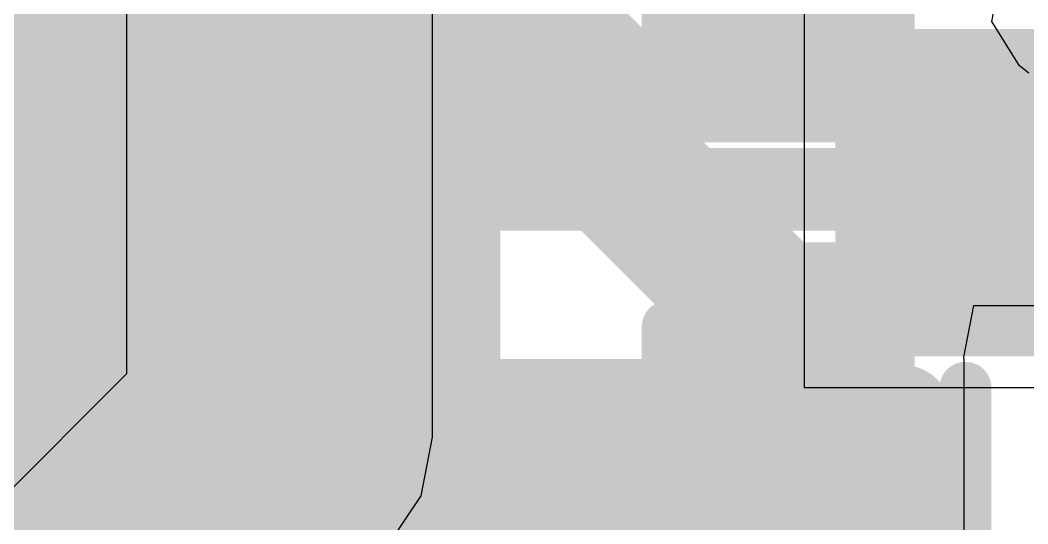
# Model space of a CAD drawing. Header units: inches. Extents: x -1.1 to 11.7, y -0.3 to 2.8.
# Drawn here: x 0.1925 to 0.2898, y 0.3951 to 0.4438 of the extents above; entities that cross this region are included whole.
import ezdxf

# ---------------------------------------------------------------- set-up
doc = ezdxf.new("R2010")
doc.units = ezdxf.units.IN
doc.header["$MEASUREMENT"] = 0
for name, color, linetype in [('Bottom Layer', 5, 'Continuous'), ('Bottom Overlay', 54, 'Continuous'), ('Bottom Paste', 16, 'Continuous'), ('Bottom Solder', 6, 'Continuous'), ('Dimensions', 6, 'Continuous'), ('Top Layer', 1, 'Continuous'), ('Top Overlay', 2, 'Continuous'), ('Top Paste', 8, 'Continuous'), ('Top Solder', 216, 'Continuous')]:
    doc.layers.add(name, color=color, linetype=linetype)

# ---------------------------------------------------------------- blocks, each defined once
blk = doc.blocks.new('C___0402_B_19')
at = {"layer": 'Bottom Layer'}
for points in [[(-0.0095, 0.0125), (-0.0095, -0.0125), (-0.0275, -0.0125), (-0.0275, 0.0125)], [(0.0275, 0.0125), (0.0275, -0.0125), (0.0095, -0.0125), (0.0095, 0.0125)]]:
    blk.add_hatch(color=5, dxfattribs=at).paths.add_polyline_path(points)
at = {"layer": 'Bottom Paste'}
for points in [[(-0.0095, 0.0125), (-0.0095, -0.0125), (-0.0275, -0.0125), (-0.0275, 0.0125)], [(0.0275, 0.0125), (0.0275, -0.0125), (0.0095, -0.0125), (0.0095, 0.0125)]]:
    blk.add_hatch(color=16, dxfattribs=at).paths.add_polyline_path(points)
at = {"layer": 'Bottom Solder'}
for points in [[(-0.007138, 0.014862), (-0.007138, -0.014862), (-0.029862, -0.014862), (-0.029862, 0.014862)], [(0.029862, 0.014862), (0.029862, -0.014862), (0.007138, -0.014862), (0.007138, 0.014862)]]:
    blk.add_hatch(color=6, dxfattribs=at).paths.add_polyline_path(points)
at = {"layer": 'Bottom Overlay'}
for points in [[(-0.011, 0.016, 0.005, 0.005, 0), (-0.031, 0.016, 0.005, 0.005, 0)], [(-0.031, 0.016, 0.005, 0.005, 0), (-0.031, -0.016, 0.005, 0.005, 0)], [(0.031, 0.016, 0.005, 0.005, 0), (0.011, 0.016, 0.005, 0.005, 0)], [(0.031, 0.016, 0.005, 0.005, 0), (0.031, -0.016, 0.005, 0.005, 0)], [(-0.011, -0.016, 0.005, 0.005, 0), (-0.031, -0.016, 0.005, 0.005, 0)], [(0.031, -0.016, 0.005, 0.005, 0), (0.011, -0.016, 0.005, 0.005, 0)]]:
    blk.add_lwpolyline(points, format="xyseb", dxfattribs=at)
for points in [[(-0.03225, 0.016, 0.0025, 0.0025, 1), (-0.02975, 0.016, 0.0025, 0.0025, 1)], [(-0.03225, 0.016, 0.0025, 0.0025, 1), (-0.02975, 0.016, 0.0025, 0.0025, 1)], [(-0.01225, 0.016, 0.0025, 0.0025, 1), (-0.00975, 0.016, 0.0025, 0.0025, 1)], [(0.00975, 0.016, 0.0025, 0.0025, 1), (0.01225, 0.016, 0.0025, 0.0025, 1)], [(0.02975, 0.016, 0.0025, 0.0025, 1), (0.03225, 0.016, 0.0025, 0.0025, 1)], [(0.02975, 0.016, 0.0025, 0.0025, 1), (0.03225, 0.016, 0.0025, 0.0025, 1)], [(-0.03225, -0.016, 0.0025, 0.0025, 1), (-0.02975, -0.016, 0.0025, 0.0025, 1)], [(-0.03225, -0.016, 0.0025, 0.0025, 1), (-0.02975, -0.016, 0.0025, 0.0025, 1)], [(-0.01225, -0.016, 0.0025, 0.0025, 1), (-0.00975, -0.016, 0.0025, 0.0025, 1)], [(0.00975, -0.016, 0.0025, 0.0025, 1), (0.01225, -0.016, 0.0025, 0.0025, 1)], [(0.02975, -0.016, 0.0025, 0.0025, 1), (0.03225, -0.016, 0.0025, 0.0025, 1)], [(0.02975, -0.016, 0.0025, 0.0025, 1), (0.03225, -0.016, 0.0025, 0.0025, 1)]]:
    blk.add_lwpolyline(points, format="xyseb", close=True, dxfattribs=at)
blk = doc.blocks.new('C___0402_B_20')
at = {"layer": 'Bottom Layer'}
for points in [[(-0.0095, 0.0125), (-0.0095, -0.0125), (-0.0275, -0.0125), (-0.0275, 0.0125)], [(0.0275, 0.0125), (0.0275, -0.0125), (0.0095, -0.0125), (0.0095, 0.0125)]]:
    blk.add_hatch(color=5, dxfattribs=at).paths.add_polyline_path(points)
at = {"layer": 'Bottom Paste'}
for points in [[(-0.0095, 0.0125), (-0.0095, -0.0125), (-0.0275, -0.0125), (-0.0275, 0.0125)], [(0.0275, 0.0125), (0.0275, -0.0125), (0.0095, -0.0125), (0.0095, 0.0125)]]:
    blk.add_hatch(color=16, dxfattribs=at).paths.add_polyline_path(points)
at = {"layer": 'Bottom Solder'}
for points in [[(-0.007138, 0.014862), (-0.007138, -0.014862), (-0.029862, -0.014862), (-0.029862, 0.014862)], [(0.029862, 0.014862), (0.029862, -0.014862), (0.007138, -0.014862), (0.007138, 0.014862)]]:
    blk.add_hatch(color=6, dxfattribs=at).paths.add_polyline_path(points)
at = {"layer": 'Bottom Overlay'}
for points in [[(-0.011, 0.016, 0.005, 0.005, 0), (-0.031, 0.016, 0.005, 0.005, 0)], [(-0.031, 0.016, 0.005, 0.005, 0), (-0.031, -0.016, 0.005, 0.005, 0)], [(0.031, 0.016, 0.005, 0.005, 0), (0.011, 0.016, 0.005, 0.005, 0)], [(0.031, 0.016, 0.005, 0.005, 0), (0.031, -0.016, 0.005, 0.005, 0)], [(-0.011, -0.016, 0.005, 0.005, 0), (-0.031, -0.016, 0.005, 0.005, 0)], [(0.031, -0.016, 0.005, 0.005, 0), (0.011, -0.016, 0.005, 0.005, 0)]]:
    blk.add_lwpolyline(points, format="xyseb", dxfattribs=at)
for points in [[(-0.03225, 0.016, 0.0025, 0.0025, 1), (-0.02975, 0.016, 0.0025, 0.0025, 1)], [(-0.03225, 0.016, 0.0025, 0.0025, 1), (-0.02975, 0.016, 0.0025, 0.0025, 1)], [(-0.01225, 0.016, 0.0025, 0.0025, 1), (-0.00975, 0.016, 0.0025, 0.0025, 1)], [(0.00975, 0.016, 0.0025, 0.0025, 1), (0.01225, 0.016, 0.0025, 0.0025, 1)], [(0.02975, 0.016, 0.0025, 0.0025, 1), (0.03225, 0.016, 0.0025, 0.0025, 1)], [(0.02975, 0.016, 0.0025, 0.0025, 1), (0.03225, 0.016, 0.0025, 0.0025, 1)], [(-0.03225, -0.016, 0.0025, 0.0025, 1), (-0.02975, -0.016, 0.0025, 0.0025, 1)], [(-0.03225, -0.016, 0.0025, 0.0025, 1), (-0.02975, -0.016, 0.0025, 0.0025, 1)], [(-0.01225, -0.016, 0.0025, 0.0025, 1), (-0.00975, -0.016, 0.0025, 0.0025, 1)], [(0.00975, -0.016, 0.0025, 0.0025, 1), (0.01225, -0.016, 0.0025, 0.0025, 1)], [(0.02975, -0.016, 0.0025, 0.0025, 1), (0.03225, -0.016, 0.0025, 0.0025, 1)], [(0.02975, -0.016, 0.0025, 0.0025, 1), (0.03225, -0.016, 0.0025, 0.0025, 1)]]:
    blk.add_lwpolyline(points, format="xyseb", close=True, dxfattribs=at)
blk = doc.blocks.new('TC_0522C_1_7_260G__24')
at = {"layer": 'Top Layer'}
blk.add_hatch(color=1, dxfattribs=at).paths.add_polyline_path([(-0.137795, -0.061024), (-0.098425, -0.061024), (-0.098425, -0.084646), (-0.137795, -0.084646)])
at = {"layer": 'Top Paste'}
blk.add_hatch(color=8, dxfattribs=at).paths.add_polyline_path([(-0.137795, -0.061024), (-0.098425, -0.061024), (-0.098425, -0.084646), (-0.137795, -0.084646)])
at = {"layer": 'Top Solder'}
blk.add_hatch(color=216, dxfattribs=at).paths.add_polyline_path([(-0.141795, -0.057024), (-0.094425, -0.057024), (-0.094425, -0.088646), (-0.141795, -0.088646)])
at = {"layer": 'Top Overlay'}
for points in [[(-0.107, -0.054, 0.005, 0.005, 0), (-0.107, 0.055, 0.005, 0.005, 0)], [(-0.056, -0.105, 0.005, 0.005, 0), (-0.074, -0.087, 0.005, 0.005, 0)]]:
    blk.add_lwpolyline(points, format="xyseb", dxfattribs=at)
for points in [[(-0.10825, -0.054, 0.0025, 0.0025, 1), (-0.10575, -0.054, 0.0025, 0.0025, 1)], [(-0.07525, -0.087, 0.0025, 0.0025, 1), (-0.07275, -0.087, 0.0025, 0.0025, 1)]]:
    blk.add_lwpolyline(points, format="xyseb", close=True, dxfattribs=at)
blk = doc.blocks.new('TSOT_23_8_B_29')
at = {"layer": 'Bottom Layer'}
for points in [[(-0.030512, 0.003937), (-0.07185, 0.003937), (-0.07185, 0.021653), (-0.030512, 0.021653)], [(-0.030512, -0.021654), (-0.07185, -0.021654), (-0.07185, -0.003937), (-0.030512, -0.003937)]]:
    blk.add_hatch(color=5, dxfattribs=at).paths.add_polyline_path(points)
at = {"layer": 'Bottom Paste'}
for points in [[(-0.030512, 0.003937), (-0.07185, 0.003937), (-0.07185, 0.021653), (-0.030512, 0.021653)], [(-0.030512, -0.021654), (-0.07185, -0.021654), (-0.07185, -0.003937), (-0.030512, -0.003937)]]:
    blk.add_hatch(color=16, dxfattribs=at).paths.add_polyline_path(points)
at = {"layer": 'Bottom Solder'}
for points in [[(-0.026512, -0.000063), (-0.07585, -0.000063), (-0.07585, 0.025653), (-0.026512, 0.025653)], [(-0.026512, -0.025654), (-0.07585, -0.025654), (-0.07585, 0.000063), (-0.026512, 0.000063)], [(-0.026512, -0.051244), (-0.07585, -0.051244), (-0.07585, -0.025528), (-0.026512, -0.025528)]]:
    blk.add_hatch(color=6, dxfattribs=at).paths.add_polyline_path(points)

msp = doc.modelspace()

# ---------------------------------------------------------------- hatches: boundary and pattern name
at = {"layer": 'Bottom Layer'}
msp.add_hatch(color=5, dxfattribs=at).paths.add_polyline_path([(0.193512, 0.393346), (0.2765, 0.393346), (0.2765, 0.411063), (0.193512, 0.411063)])

# ---------------------------------------------------------------- linework, layer by layer
for p, q in [((0.286319, 0.443676), (0.286489, 0.444528)), ((0.288973, 0.439392), (0.286319, 0.443676)), ((0.289874, 0.438676), (0.288973, 0.439392)), ((0.283601, 0.411245), (0.28459, 0.416245)), ((0.28459, 0.416245), (0.327057, 0.416245)), ((0.283637, 0.411063), (0.283601, 0.411245)), ((0.283637, 0.393346), (0.283637, 0.411063))]:
    msp.add_line(p, q, dxfattribs=at)
for points in [[(0.214181, 0.427795, 0.008, 0.008, 0), (0.214515, 0.427461, 0.008, 0.008, 0)], [(0.214515, 0.427461, 0.008, 0.008, 0), (0.342445, 0.427461, 0.008, 0.008, 0)]]:
    msp.add_lwpolyline(points, format="xyseb", dxfattribs=at)
for points in [[(0.212181, 0.427795, 0.004, 0.004, 1), (0.216181, 0.427795, 0.004, 0.004, 1)], [(0.212515, 0.427461, 0.004, 0.004, 1), (0.216515, 0.427461, 0.004, 0.004, 1)], [(0.212515, 0.427461, 0.004, 0.004, 1), (0.216515, 0.427461, 0.004, 0.004, 1)]]:
    msp.add_lwpolyline(points, format="xyseb", close=True, dxfattribs=at)
at = {"layer": 'Dimensions'}
for points in [[(0.232621, 0.450787, 0.01, 0.01, 0), (0.273622, 0.409787, 0.01, 0.01, 0)], [(0.228346, 0.437008, 0.01, 0.01, 0), (0.228346, 0.448819, 0.01, 0.01, 0)], [(0.231806, 0.448819, 0.01, 0.01, 0), (0.271653, 0.408971, 0.01, 0.01, 0)], [(0.228346, 0.437008, 0.01, 0.01, 0), (0.240157, 0.437008, 0.01, 0.01, 0)], [(0.240157, 0.437008, 0.01, 0.01, 0), (0.259842, 0.417323, 0.01, 0.01, 0)], [(0.246401, 0.437008, 0.01, 0.01, 0), (0.277559, 0.437008, 0.01, 0.01, 0)], [(0.277559, 0.437008, 0.01, 0.01, 0), (0.281214, 0.437008, 0.01, 0.01, 0)], [(0.277559, 0.417323, 0.01, 0.01, 0), (0.277559, 0.437008, 0.01, 0.01, 0)], [(0.281214, 0.437008, 0.01, 0.01, 0), (0.282883, 0.437008, 0.01, 0.01, 0)], [(0.281214, 0.417323, 0.01, 0.01, 0), (0.281214, 0.437008, 0.01, 0.01, 0)], [(0.282883, 0.437008, 0.01, 0.01, 0), (0.28471, 0.437008, 0.01, 0.01, 0)], [(0.282883, 0.417323, 0.01, 0.01, 0), (0.282883, 0.437008, 0.01, 0.01, 0)], [(0.28471, 0.437008, 0.01, 0.01, 0), (0.30315, 0.437008, 0.01, 0.01, 0)], [(0.28471, 0.417323, 0.01, 0.01, 0), (0.28471, 0.437008, 0.01, 0.01, 0)], [(0.185413, 0.427721, 0.01, 0.01, -0.04649), (0.19864, 0.424989, 0.01, 0.01, 0)], [(0.177165, 0.426207, 0.01, 0.01, -1), (0.177165, 0.282455, 0.01, 0.01, 0)], [(0.19864, 0.424989, 0.01, 0.01, -0.006755), (0.200552, 0.424376, 0.01, 0.01, 0)], [(0.200552, 0.424376, 0.01, 0.01, 0), (0.201187, 0.424161, 0.01, 0.01, 0)], [(0.182384, 0.424046, 0.01, 0.01, -0.041383), (0.193683, 0.42226, 0.01, 0.01, 0)], [(0.201187, 0.424161, 0.01, 0.01, 0), (0.201396, 0.424088, 0.01, 0.01, 0)], [(0.201396, 0.424088, 0.01, 0.01, 0), (0.201604, 0.424016, 0.01, 0.01, 0)], [(0.201604, 0.424016, 0.01, 0.01, 0), (0.20181, 0.423943, 0.01, 0.01, 0)], [(0.20181, 0.423943, 0.01, 0.01, 0), (0.202016, 0.42387, 0.01, 0.01, 0)], [(0.202016, 0.42387, 0.01, 0.01, 0), (0.202221, 0.423796, 0.01, 0.01, 0)], [(0.202221, 0.423796, 0.01, 0.01, 0), (0.202426, 0.423722, 0.01, 0.01, 0)], [(0.202426, 0.423722, 0.01, 0.01, 0), (0.203047, 0.423492, 0.01, 0.01, 0)], [(0.203047, 0.423492, 0.01, 0.01, 0), (0.203257, 0.423413, 0.01, 0.01, 0)], [(0.203257, 0.423413, 0.01, 0.01, 0), (0.203468, 0.423333, 0.01, 0.01, 0)], [(0.203468, 0.423333, 0.01, 0.01, 0), (0.203683, 0.42325, 0.01, 0.01, 0)], [(0.203683, 0.42325, 0.01, 0.01, 0), (0.203901, 0.423166, 0.01, 0.01, 0)], [(0.203901, 0.423166, 0.01, 0.01, 0), (0.204122, 0.423079, 0.01, 0.01, 0)], [(0.204122, 0.423079, 0.01, 0.01, 0), (0.204347, 0.422991, 0.01, 0.01, 0)], [(0.204347, 0.422991, 0.01, 0.01, 0), (0.204574, 0.422901, 0.01, 0.01, 0)], [(0.204574, 0.422901, 0.01, 0.01, -0.005632), (0.206151, 0.42225, 0.01, 0.01, 0)], [(0.193683, 0.42226, 0.01, 0.01, -0.006797), (0.195542, 0.42178, 0.01, 0.01, 0)], [(0.195542, 0.42178, 0.01, 0.01, 0), (0.19674, 0.421442, 0.01, 0.01, 0)], [(0.19674, 0.421442, 0.01, 0.01, -0.090271), (0.21911, 0.410257, 0.01, 0.01, 0)], [(0.206151, 0.42225, 0.01, 0.01, -0.006481), (0.207929, 0.421466, 0.01, 0.01, 0)], [(0.207928, 0.421466, 0.01, 0.01, -0.00734), (0.209895, 0.420533, 0.01, 0.01, 0)], [(0.209895, 0.420533, 0.01, 0.01, -0.010674), (0.212674, 0.41909, 0.01, 0.01, 0)], [(0.212674, 0.41909, 0.01, 0.01, -0.04711), (0.223996, 0.411435, 0.01, 0.01, 0)], [(0.259842, 0.405512, 0.01, 0.01, 0), (0.259842, 0.417323, 0.01, 0.01, 0)], [(0.266086, 0.417323, 0.01, 0.01, 0), (0.277559, 0.417323, 0.01, 0.01, 0)], [(0.277559, 0.417323, 0.01, 0.01, 0), (0.281214, 0.417323, 0.01, 0.01, 0)], [(0.281214, 0.417323, 0.01, 0.01, 0), (0.282883, 0.417323, 0.01, 0.01, 0)], [(0.282883, 0.417323, 0.01, 0.01, 0), (0.28471, 0.417323, 0.01, 0.01, 0)], [(0.28471, 0.417323, 0.01, 0.01, 0), (0.30315, 0.417323, 0.01, 0.01, 0)], [(0.223996, 0.411435, 0.01, 0.01, -0.008139), (0.225835, 0.409871, 0.01, 0.01, 0)], [(0.21911, 0.410257, 0.01, 0.01, -0.004979), (0.220181, 0.409437, 0.01, 0.01, 0)], [(0.225836, 0.409871, 0.01, 0.01, -0.006463), (0.227275, 0.408573, 0.01, 0.01, 0)], [(0.271653, 0.408971, 0.01, 0.01, 0), (0.273622, 0.409787, 0.01, 0.01, 0)], [(0.273622, 0.405512, 0.01, 0.01, 0), (0.273622, 0.409787, 0.01, 0.01, 0)], [(0.220181, 0.409437, 0.01, 0.01, -0.005804), (0.221424, 0.408442, 0.01, 0.01, 0)], [(0.271653, 0.405512, 0.01, 0.01, 0), (0.271653, 0.408971, 0.01, 0.01, 0)], [(0.221424, 0.408442, 0.01, 0.01, -0.006641), (0.222832, 0.407256, 0.01, 0.01, 0)], [(0.227275, 0.408573, 0.01, 0.01, -0.005613), (0.228512, 0.407403, 0.01, 0.01, 0)], [(0.222832, 0.407256, 0.01, 0.01, -0.009168), (0.224744, 0.40554, 0.01, 0.01, 0)], [(0.228512, 0.407402, 0.01, 0.01, -0.011177), (0.23091, 0.404974, 0.01, 0.01, 0)], [(0.224744, 0.40554, 0.01, 0.01, -0.060138), (0.235671, 0.392588, 0.01, 0.01, 0)], [(0.23091, 0.404974, 0.01, 0.01, -0.005657), (0.232062, 0.403726, 0.01, 0.01, 0)], [(0.259842, 0.405512, 0.01, 0.01, 0), (0.271653, 0.405512, 0.01, 0.01, 0)], [(0.271653, 0.405512, 0.01, 0.01, 0), (0.277559, 0.405512, 0.01, 0.01, 0)], [(0.271653, 0.30315, 0.01, 0.01, 0), (0.271653, 0.405512, 0.01, 0.01, 0)], [(0.277559, 0.30315, 0.01, 0.01, 0), (0.277559, 0.405512, 0.01, 0.01, 0)], [(0.232062, 0.403726, 0.01, 0.01, -0.006511), (0.233339, 0.402274, 0.01, 0.01, 0)], [(0.233339, 0.402274, 0.01, 0.01, -0.008196), (0.234876, 0.400419, 0.01, 0.01, 0)], [(0.234876, 0.400419, 0.01, 0.01, -0.014035), (0.237337, 0.397164, 0.01, 0.01, 0)], [(0.237337, 0.397164, 0.01, 0.01, -0.029802), (0.241919, 0.389851, 0.01, 0.01, 0)], [(0.177165, 0.393701, 0.01, 0.01, -1), (0.177165, 0.314961, 0.01, 0.01, 0)], [(0.235671, 0.392588, 0.01, 0.01, -0.013985), (0.237704, 0.389288, 0.01, 0.01, 0)]]:
    msp.add_lwpolyline(points, format="xyseb", dxfattribs=at)
for points in [[(0.225846, 0.437008, 0.005, 0.005, 1), (0.230846, 0.437008, 0.005, 0.005, 1)], [(0.225846, 0.437008, 0.005, 0.005, 1), (0.230846, 0.437008, 0.005, 0.005, 1)], [(0.237657, 0.437008, 0.005, 0.005, 1), (0.242657, 0.437008, 0.005, 0.005, 1)], [(0.237657, 0.437008, 0.005, 0.005, 1), (0.242657, 0.437008, 0.005, 0.005, 1)], [(0.243901, 0.437008, 0.005, 0.005, 1), (0.248901, 0.437008, 0.005, 0.005, 1)], [(0.275059, 0.437008, 0.005, 0.005, 1), (0.280059, 0.437008, 0.005, 0.005, 1)], [(0.275059, 0.437008, 0.005, 0.005, 1), (0.280059, 0.437008, 0.005, 0.005, 1)], [(0.275059, 0.437008, 0.005, 0.005, 1), (0.280059, 0.437008, 0.005, 0.005, 1)], [(0.278714, 0.437008, 0.005, 0.005, 1), (0.283714, 0.437008, 0.005, 0.005, 1)], [(0.278714, 0.437008, 0.005, 0.005, 1), (0.283714, 0.437008, 0.005, 0.005, 1)], [(0.278714, 0.437008, 0.005, 0.005, 1), (0.283714, 0.437008, 0.005, 0.005, 1)], [(0.280383, 0.437008, 0.005, 0.005, 1), (0.285383, 0.437008, 0.005, 0.005, 1)], [(0.280383, 0.437008, 0.005, 0.005, 1), (0.285383, 0.437008, 0.005, 0.005, 1)], [(0.280383, 0.437008, 0.005, 0.005, 1), (0.285383, 0.437008, 0.005, 0.005, 1)], [(0.28221, 0.437008, 0.005, 0.005, 1), (0.28721, 0.437008, 0.005, 0.005, 1)], [(0.28221, 0.437008, 0.005, 0.005, 1), (0.28721, 0.437008, 0.005, 0.005, 1)], [(0.28221, 0.437008, 0.005, 0.005, 1), (0.28721, 0.437008, 0.005, 0.005, 1)], [(0.19614, 0.424989, 0.005, 0.005, 1), (0.20114, 0.424989, 0.005, 0.005, 1)], [(0.19614, 0.424989, 0.005, 0.005, 1), (0.20114, 0.424989, 0.005, 0.005, 1)], [(0.198052, 0.424376, 0.005, 0.005, 1), (0.203052, 0.424376, 0.005, 0.005, 1)], [(0.198052, 0.424376, 0.005, 0.005, 1), (0.203052, 0.424376, 0.005, 0.005, 1)], [(0.198687, 0.424161, 0.005, 0.005, 1), (0.203687, 0.424161, 0.005, 0.005, 1)], [(0.198687, 0.424161, 0.005, 0.005, 1), (0.203687, 0.424161, 0.005, 0.005, 1)], [(0.198896, 0.424088, 0.005, 0.005, 1), (0.203896, 0.424088, 0.005, 0.005, 1)], [(0.198896, 0.424088, 0.005, 0.005, 1), (0.203896, 0.424088, 0.005, 0.005, 1)], [(0.199104, 0.424016, 0.005, 0.005, 1), (0.204104, 0.424016, 0.005, 0.005, 1)], [(0.199104, 0.424016, 0.005, 0.005, 1), (0.204104, 0.424016, 0.005, 0.005, 1)], [(0.19931, 0.423943, 0.005, 0.005, 1), (0.20431, 0.423943, 0.005, 0.005, 1)], [(0.19931, 0.423943, 0.005, 0.005, 1), (0.20431, 0.423943, 0.005, 0.005, 1)], [(0.199516, 0.42387, 0.005, 0.005, 1), (0.204516, 0.42387, 0.005, 0.005, 1)], [(0.199516, 0.42387, 0.005, 0.005, 1), (0.204516, 0.42387, 0.005, 0.005, 1)], [(0.199721, 0.423796, 0.005, 0.005, 1), (0.204721, 0.423796, 0.005, 0.005, 1)], [(0.199721, 0.423796, 0.005, 0.005, 1), (0.204721, 0.423796, 0.005, 0.005, 1)], [(0.199926, 0.423722, 0.005, 0.005, 1), (0.204926, 0.423722, 0.005, 0.005, 1)], [(0.199926, 0.423722, 0.005, 0.005, 1), (0.204926, 0.423722, 0.005, 0.005, 1)], [(0.200547, 0.423492, 0.005, 0.005, 1), (0.205547, 0.423492, 0.005, 0.005, 1)], [(0.200547, 0.423492, 0.005, 0.005, 1), (0.205547, 0.423492, 0.005, 0.005, 1)], [(0.200757, 0.423413, 0.005, 0.005, 1), (0.205757, 0.423413, 0.005, 0.005, 1)], [(0.200757, 0.423413, 0.005, 0.005, 1), (0.205757, 0.423413, 0.005, 0.005, 1)], [(0.200968, 0.423333, 0.005, 0.005, 1), (0.205968, 0.423333, 0.005, 0.005, 1)], [(0.200968, 0.423333, 0.005, 0.005, 1), (0.205968, 0.423333, 0.005, 0.005, 1)], [(0.201183, 0.42325, 0.005, 0.005, 1), (0.206183, 0.42325, 0.005, 0.005, 1)], [(0.201183, 0.42325, 0.005, 0.005, 1), (0.206183, 0.42325, 0.005, 0.005, 1)], [(0.201401, 0.423166, 0.005, 0.005, 1), (0.206401, 0.423166, 0.005, 0.005, 1)], [(0.201401, 0.423166, 0.005, 0.005, 1), (0.206401, 0.423166, 0.005, 0.005, 1)], [(0.201622, 0.423079, 0.005, 0.005, 1), (0.206622, 0.423079, 0.005, 0.005, 1)], [(0.201622, 0.423079, 0.005, 0.005, 1), (0.206622, 0.423079, 0.005, 0.005, 1)], [(0.201847, 0.422991, 0.005, 0.005, 1), (0.206847, 0.422991, 0.005, 0.005, 1)], [(0.201847, 0.422991, 0.005, 0.005, 1), (0.206847, 0.422991, 0.005, 0.005, 1)], [(0.202074, 0.422901, 0.005, 0.005, 1), (0.207074, 0.422901, 0.005, 0.005, 1)], [(0.202074, 0.422901, 0.005, 0.005, 1), (0.207074, 0.422901, 0.005, 0.005, 1)], [(0.191183, 0.42226, 0.005, 0.005, 1), (0.196183, 0.42226, 0.005, 0.005, 1)], [(0.191183, 0.42226, 0.005, 0.005, 1), (0.196183, 0.42226, 0.005, 0.005, 1)], [(0.193042, 0.42178, 0.005, 0.005, 1), (0.198042, 0.42178, 0.005, 0.005, 1)], [(0.193042, 0.42178, 0.005, 0.005, 1), (0.198042, 0.42178, 0.005, 0.005, 1)], [(0.19424, 0.421442, 0.005, 0.005, 1), (0.19924, 0.421442, 0.005, 0.005, 1)], [(0.19424, 0.421442, 0.005, 0.005, 1), (0.19924, 0.421442, 0.005, 0.005, 1)], [(0.203652, 0.42225, 0.005, 0.005, 1), (0.208651, 0.42225, 0.005, 0.005, 1)], [(0.203651, 0.42225, 0.005, 0.005, 1), (0.208651, 0.42225, 0.005, 0.005, 1)], [(0.205429, 0.421466, 0.005, 0.005, 1), (0.210428, 0.421466, 0.005, 0.005, 1)], [(0.205429, 0.421466, 0.005, 0.005, 1), (0.210429, 0.421466, 0.005, 0.005, 1)], [(0.207395, 0.420533, 0.005, 0.005, 1), (0.212395, 0.420533, 0.005, 0.005, 1)], [(0.207395, 0.420533, 0.005, 0.005, 1), (0.212395, 0.420533, 0.005, 0.005, 1)], [(0.210174, 0.41909, 0.005, 0.005, 1), (0.215174, 0.41909, 0.005, 0.005, 1)], [(0.210174, 0.41909, 0.005, 0.005, 1), (0.215174, 0.41909, 0.005, 0.005, 1)], [(0.257342, 0.417323, 0.005, 0.005, 1), (0.262342, 0.417323, 0.005, 0.005, 1)], [(0.257342, 0.417323, 0.005, 0.005, 1), (0.262342, 0.417323, 0.005, 0.005, 1)], [(0.263586, 0.417323, 0.005, 0.005, 1), (0.268586, 0.417323, 0.005, 0.005, 1)], [(0.275059, 0.417323, 0.005, 0.005, 1), (0.280059, 0.417323, 0.005, 0.005, 1)], [(0.275059, 0.417323, 0.005, 0.005, 1), (0.280059, 0.417323, 0.005, 0.005, 1)], [(0.275059, 0.417323, 0.005, 0.005, 1), (0.280059, 0.417323, 0.005, 0.005, 1)], [(0.278714, 0.417323, 0.005, 0.005, 1), (0.283714, 0.417323, 0.005, 0.005, 1)], [(0.278714, 0.417323, 0.005, 0.005, 1), (0.283714, 0.417323, 0.005, 0.005, 1)], [(0.278714, 0.417323, 0.005, 0.005, 1), (0.283714, 0.417323, 0.005, 0.005, 1)], [(0.280383, 0.417323, 0.005, 0.005, 1), (0.285383, 0.417323, 0.005, 0.005, 1)], [(0.280383, 0.417323, 0.005, 0.005, 1), (0.285383, 0.417323, 0.005, 0.005, 1)], [(0.280383, 0.417323, 0.005, 0.005, 1), (0.285383, 0.417323, 0.005, 0.005, 1)], [(0.28221, 0.417323, 0.005, 0.005, 1), (0.28721, 0.417323, 0.005, 0.005, 1)], [(0.28221, 0.417323, 0.005, 0.005, 1), (0.28721, 0.417323, 0.005, 0.005, 1)], [(0.28221, 0.417323, 0.005, 0.005, 1), (0.28721, 0.417323, 0.005, 0.005, 1)], [(0.221496, 0.411435, 0.005, 0.005, 1), (0.226496, 0.411435, 0.005, 0.005, 1)], [(0.221496, 0.411435, 0.005, 0.005, 1), (0.226496, 0.411435, 0.005, 0.005, 1)], [(0.21661, 0.410257, 0.005, 0.005, 1), (0.22161, 0.410257, 0.005, 0.005, 1)], [(0.21661, 0.410257, 0.005, 0.005, 1), (0.22161, 0.410257, 0.005, 0.005, 1)], [(0.223336, 0.409871, 0.005, 0.005, 1), (0.228336, 0.409871, 0.005, 0.005, 1)], [(0.223335, 0.409871, 0.005, 0.005, 1), (0.228335, 0.409871, 0.005, 0.005, 1)], [(0.271122, 0.409787, 0.005, 0.005, 1), (0.276122, 0.409787, 0.005, 0.005, 1)], [(0.271122, 0.409787, 0.005, 0.005, 1), (0.276122, 0.409787, 0.005, 0.005, 1)], [(0.271122, 0.409787, 0.005, 0.005, 1), (0.276122, 0.409787, 0.005, 0.005, 1)], [(0.217681, 0.409437, 0.005, 0.005, 1), (0.222681, 0.409437, 0.005, 0.005, 1)], [(0.217681, 0.409437, 0.005, 0.005, 1), (0.222681, 0.409437, 0.005, 0.005, 1)], [(0.269153, 0.408971, 0.005, 0.005, 1), (0.274153, 0.408971, 0.005, 0.005, 1)], [(0.269153, 0.408971, 0.005, 0.005, 1), (0.274153, 0.408971, 0.005, 0.005, 1)], [(0.269153, 0.408971, 0.005, 0.005, 1), (0.274153, 0.408971, 0.005, 0.005, 1)], [(0.218924, 0.408442, 0.005, 0.005, 1), (0.223924, 0.408442, 0.005, 0.005, 1)], [(0.218924, 0.408442, 0.005, 0.005, 1), (0.223924, 0.408442, 0.005, 0.005, 1)], [(0.224775, 0.408573, 0.005, 0.005, 1), (0.229775, 0.408573, 0.005, 0.005, 1)], [(0.224775, 0.408573, 0.005, 0.005, 1), (0.229775, 0.408573, 0.005, 0.005, 1)], [(0.220332, 0.407256, 0.005, 0.005, 1), (0.225332, 0.407256, 0.005, 0.005, 1)], [(0.220332, 0.407256, 0.005, 0.005, 1), (0.225332, 0.407256, 0.005, 0.005, 1)], [(0.226012, 0.407402, 0.005, 0.005, 1), (0.231012, 0.407402, 0.005, 0.005, 1)], [(0.226012, 0.407403, 0.005, 0.005, 1), (0.231012, 0.407403, 0.005, 0.005, 1)], [(0.222244, 0.40554, 0.005, 0.005, 1), (0.227244, 0.40554, 0.005, 0.005, 1)], [(0.222244, 0.40554, 0.005, 0.005, 1), (0.227244, 0.40554, 0.005, 0.005, 1)], [(0.22841, 0.404974, 0.005, 0.005, 1), (0.23341, 0.404974, 0.005, 0.005, 1)], [(0.22841, 0.404974, 0.005, 0.005, 1), (0.23341, 0.404974, 0.005, 0.005, 1)], [(0.257342, 0.405512, 0.005, 0.005, 1), (0.262342, 0.405512, 0.005, 0.005, 1)], [(0.257342, 0.405512, 0.005, 0.005, 1), (0.262342, 0.405512, 0.005, 0.005, 1)], [(0.269153, 0.405512, 0.005, 0.005, 1), (0.274153, 0.405512, 0.005, 0.005, 1)], [(0.269153, 0.405512, 0.005, 0.005, 1), (0.274153, 0.405512, 0.005, 0.005, 1)], [(0.269153, 0.405512, 0.005, 0.005, 1), (0.274153, 0.405512, 0.005, 0.005, 1)], [(0.269153, 0.405512, 0.005, 0.005, 1), (0.274153, 0.405512, 0.005, 0.005, 1)], [(0.271122, 0.405512, 0.005, 0.005, 1), (0.276122, 0.405512, 0.005, 0.005, 1)], [(0.275059, 0.405512, 0.005, 0.005, 1), (0.280059, 0.405512, 0.005, 0.005, 1)], [(0.275059, 0.405512, 0.005, 0.005, 1), (0.280059, 0.405512, 0.005, 0.005, 1)], [(0.229562, 0.403726, 0.005, 0.005, 1), (0.234562, 0.403726, 0.005, 0.005, 1)], [(0.229562, 0.403726, 0.005, 0.005, 1), (0.234562, 0.403726, 0.005, 0.005, 1)], [(0.230839, 0.402274, 0.005, 0.005, 1), (0.235839, 0.402274, 0.005, 0.005, 1)], [(0.230839, 0.402274, 0.005, 0.005, 1), (0.235839, 0.402274, 0.005, 0.005, 1)], [(0.232376, 0.400419, 0.005, 0.005, 1), (0.237376, 0.400419, 0.005, 0.005, 1)], [(0.232376, 0.400419, 0.005, 0.005, 1), (0.237376, 0.400419, 0.005, 0.005, 1)], [(0.234837, 0.397164, 0.005, 0.005, 1), (0.239837, 0.397164, 0.005, 0.005, 1)], [(0.234837, 0.397164, 0.005, 0.005, 1), (0.239837, 0.397164, 0.005, 0.005, 1)], [(0.233171, 0.392588, 0.005, 0.005, 1), (0.238171, 0.392588, 0.005, 0.005, 1)], [(0.233171, 0.392588, 0.005, 0.005, 1), (0.238171, 0.392588, 0.005, 0.005, 1)]]:
    msp.add_lwpolyline(points, format="xyseb", close=True, dxfattribs=at)
at = {"layer": 'Top Layer'}
for p, q in [((0.2323, 0.403503), (0.2323, 0.477835)), ((0.202731, 0.452155), (0.202731, 0.409627)), ((0.268192, 0.445937), (0.268192, 0.408315)), ((0.202731, 0.409627), (0.176711, 0.383606)), ((0.268192, 0.408315), (0.321562, 0.408315)), ((0.231174, 0.397846), (0.2323, 0.403503)), ((0.227969, 0.393049), (0.231174, 0.397846))]:
    msp.add_line(p, q, dxfattribs=at)
for points in [[(0.217516, 0.403503, 0.015, 0.015, 0), (0.217516, 0.492556, 0.015, 0.015, 0)], [(0.182834, 0.368822, 0.015, 0.015, 0), (0.217516, 0.403503, 0.015, 0.015, 0)]]:
    msp.add_lwpolyline(points, format="xyseb", dxfattribs=at)
msp.add_lwpolyline([(0.213765, 0.403503, 0.0075, 0.0075, 1), (0.221266, 0.403503, 0.0075, 0.0075, 1)], format="xyseb", close=True, dxfattribs=at)
msp.add_lwpolyline([(0.213765, 0.403503, 0.0075, 0.0075, 1), (0.221266, 0.403503, 0.0075, 0.0075, 1)], format="xyseb", close=True, dxfattribs=at)

# ---------------------------------------------------------------- block references
at = {"rotation": 180}
for name, p in [('TSOT_23_8_B_29', (0.163, 0.415)), ('C___0402_B_20', (0.286, 0.457386)), ('TC_0522C_1_7_260G__24', (0.176766, 0.354292)), ('C___0402_B_19', (0.286, 0.398205))]:
    msp.add_blockref(name, p, dxfattribs=at)

doc.saveas('drawing.dxf')
